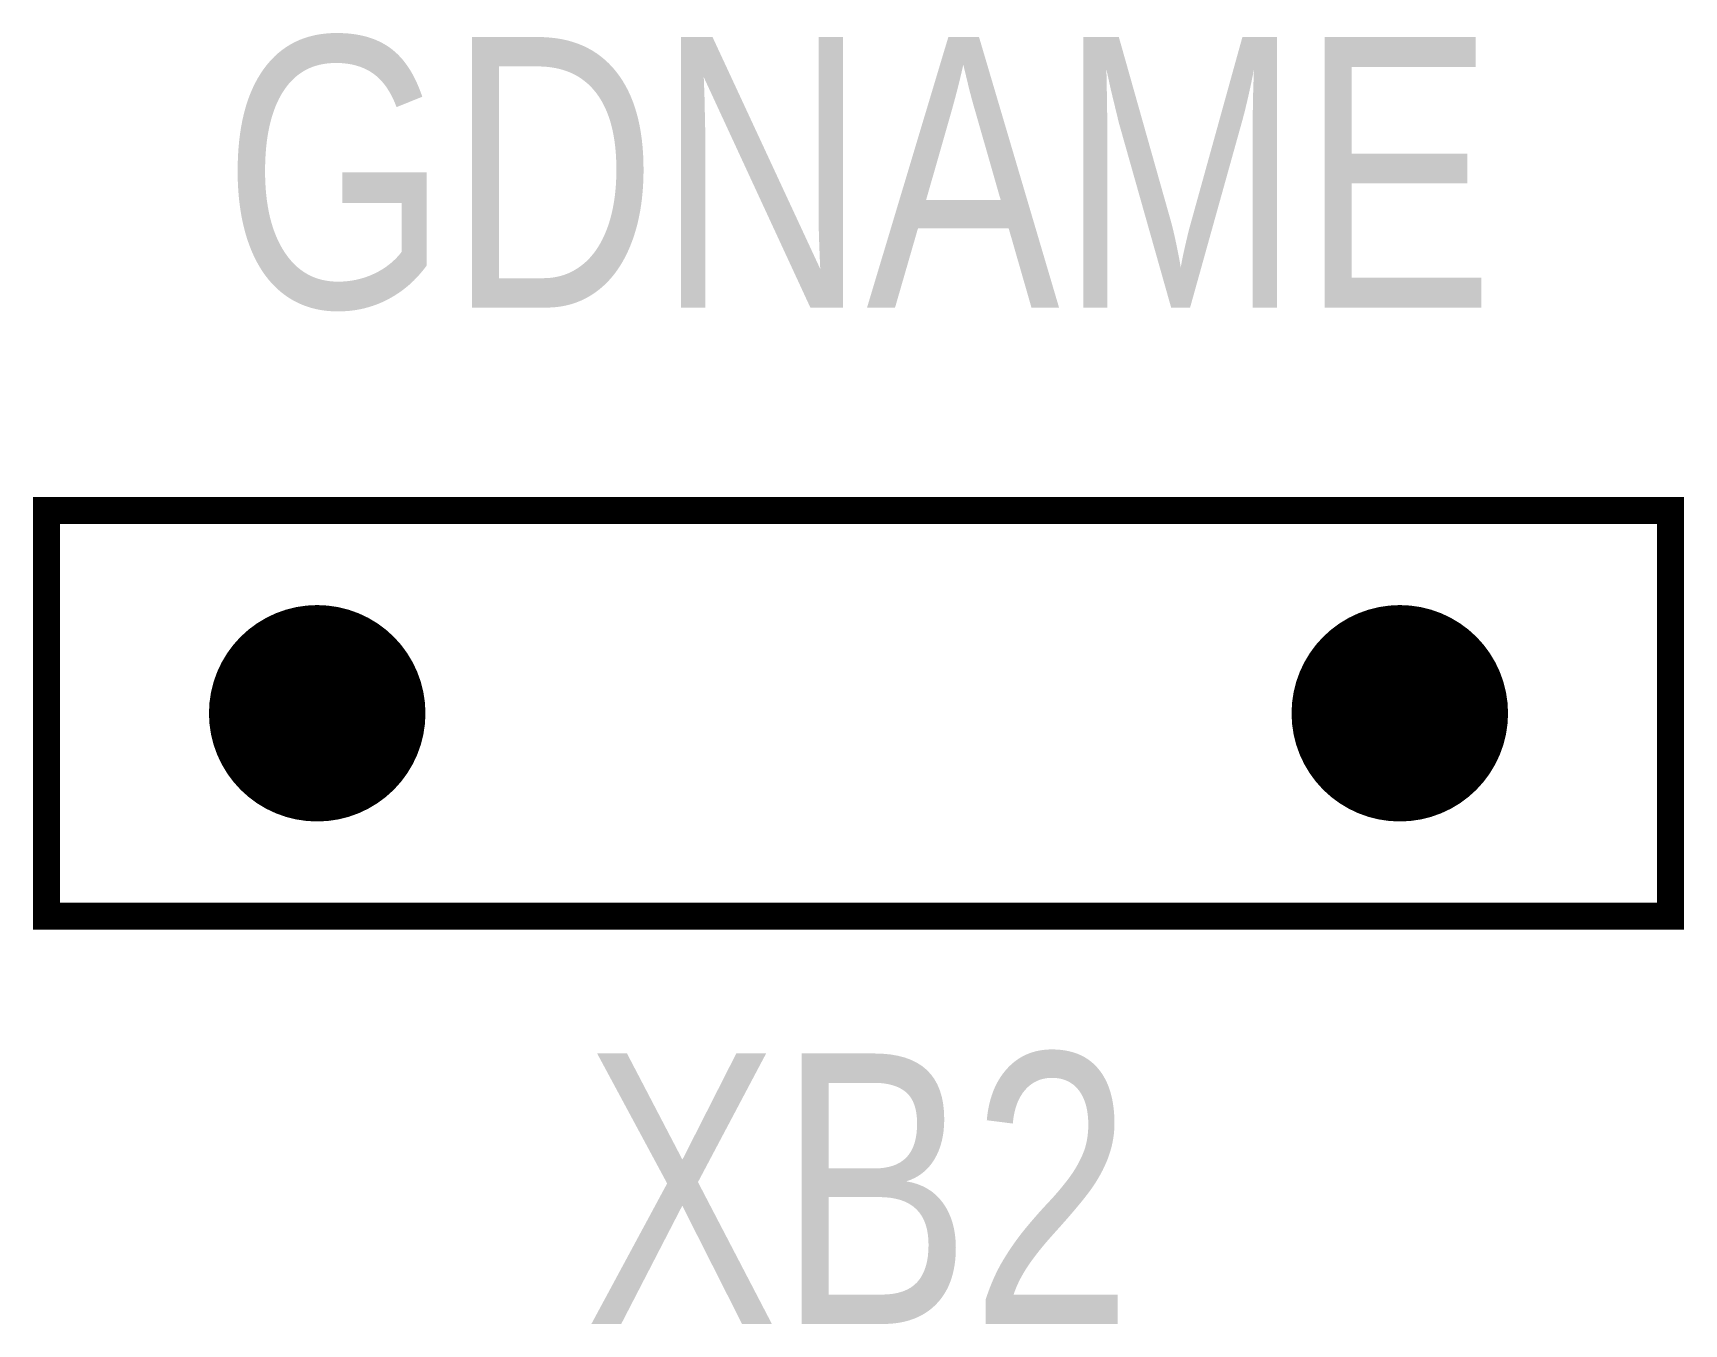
# Model space of a CAD drawing. Header units: millimetres. Extents: x -6.1 to 6.1, y -4.5 to 5.
import ezdxf
from ezdxf.enums import TextEntityAlignment as Align

# ---------------------------------------------------------------- set-up
doc = ezdxf.new("R2010")
doc.units = ezdxf.units.MM
doc.header["$MEASUREMENT"] = 0

msp = doc.modelspace()

# ---------------------------------------------------------------- linework, layer by layer
at = {"color": 6, "const_width": 0.2}
msp.add_lwpolyline([(-6, 1.5), (-6, -1.5), (6, -1.5), (6, 1.5), (-6, 1.5)], dxfattribs=at)
at = {"const_width": 0.8}
for points in [[(-4.4, 0, 1), (-3.6, 0, 1)], [(3.6, 0, 1), (4.4, 0, 1)]]:
    msp.add_lwpolyline(points, format="xyb", close=True, dxfattribs=at)

# ---------------------------------------------------------------- texts
at = {"width": 0.8}
msp.add_text('XB2', height=2, dxfattribs=at).set_placement((0, -3.5), align=Align.MIDDLE)
msp.add_attdef('GDNAME', text='ABCG', height=2, dxfattribs=at).set_placement((0, 4), align=Align.MIDDLE)

doc.saveas('drawing.dxf')
